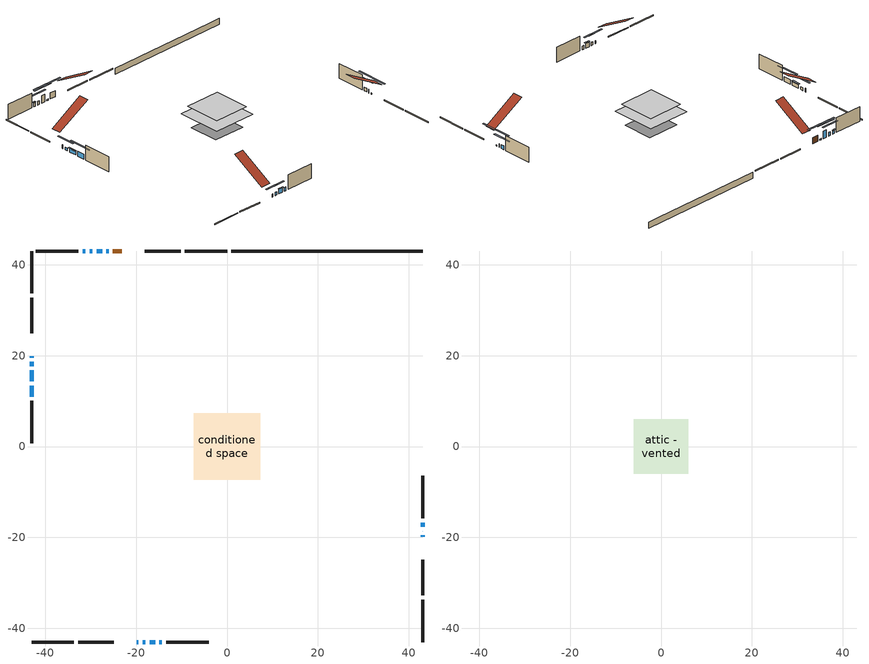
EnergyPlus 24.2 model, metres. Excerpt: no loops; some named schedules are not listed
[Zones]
conditioned space
 floor outside (Floor1 construction): -1.19,-1.19 -1.19,1.19 1.19,1.19 1.19,-1.19 z0.76
 floor adiabatic (AdiabaticFloorConstruction): -7.26,-7.26 -7.26,7.26 7.26,7.26 7.26,-7.26 z3.2
 floor foundation (Slab1 construction): -5.43,-5.08 -5.43,5.08 5.43,5.08 5.43,-5.08 z-1.22
 wall outside (RimJoist1 construction): 0.04,43.03 -9.28,43.03 / -43.03,-43.03 -33.71,-43.03 / -43.03,43.03 -43.03,33.71 / 43.03,-43.03 43.03,-33.71 z0.76:1.06
 wall outside (RimJoist2 construction): -10.21,43.03 -18.09,43.03 / -32.78,-43.03 -24.9,-43.03 / -43.03,32.78 -43.03,24.9 / 43.03,-32.78 43.03,-24.9 z0.76:1.06
 wall outside (AdiabaticWallConstruction 1): -23.17,43.03 -25.12,43.03 z0.76:2.79
 wall outside (AdiabaticWallConstruction): -43.03,19.82 -43.03,19.55 / -43.03,16.78 -43.03,14.34 / 43.03,-18.64 43.03,-18.61 / -14.9,-43.03 -14.33,-43.03 / 43.03,-17.69 43.03,-16.77 / -29.64,43.03 -30.25,43.03 / -31.18,43.03 -31.79,43.03 z0.76:1.98; -19.82,-43.03 -19.52,-43.03 / -43.03,18.63 -43.03,17.71 z0.76:1.68; -18.59,-43.03 -17.98,-43.03 z0.76:1.78; -17.05,-43.03 -15.83,-43.03 / -43.03,13.42 -43.03,10.98 z0.76:2.28; 43.03,-19.83 43.03,-19.56 / -26.04,43.03 -26.56,43.03 z0.76:1.15; -27.49,43.03 -28.71,43.03 z0.76:3.2
 wall outside (Wall1 construction): -32.72,43.03 -42.1,43.03 / -13.4,-43.03 -4.02,-43.03 / -43.03,10.05 -43.03,0.66 / 43.03,-15.84 43.03,-6.46 z0.76:5.64
 wall foundation (FoundationWall1 construction): 0.97,43.03,-1.22 0.97,43.03,0.76 38.82,43.03,0.76 38.82,43.03,0.69 43.03,43.03,0.69 43.03,43.03,-1.22
 window (WindowConstruction 10): -43.03,19.82 -43.03,19.55 z0.76:1.98
 window (WindowConstruction 5): -19.82,-43.03 -19.52,-43.03 z0.76:1.67
 window (WindowConstruction 6): -18.59,-43.03 -17.98,-43.03 z0.76:1.78
 window (WindowConstruction 7): -17.05,-43.03 -15.83,-43.03 z0.76:2.28
 window (WindowConstruction 8): -43.03,18.63 -43.03,17.71 z0.76:1.67
 window (WindowConstruction 9): -43.03,16.78 -43.03,14.34 z0.76:1.98
 window (WindowConstruction 13): 43.03,-19.82 43.03,-19.56 z0.76:1.15
 window (WindowConstruction 14): -26.04,43.03 -26.56,43.03 z0.76:1.15
 window (WindowConstruction 11): 43.03,-18.63 43.03,-18.61 z0.76:1.98
 window (WindowConstruction 12): -14.9,-43.03 -14.33,-43.03 z0.76:1.98
 window (WindowConstruction): -27.49,43.03 -28.71,43.03 z0.76:3.2
 window (WindowConstruction 1): -43.03,13.41 -43.03,10.98 z0.76:2.28
 window (WindowConstruction 2): 43.03,-17.69 43.03,-16.77 z0.76:1.98
 window (WindowConstruction 3): -29.64,43.03 -30.25,43.03 z0.76:1.98
 window (WindowConstruction 4): -31.18,43.03 -31.79,43.03 z0.76:1.98
 door (Door): -23.17,43.03 -25.11,43.03 z0.76:2.79
 ceiling adiabatic (AdiabaticFloorConstruction): 7.26,-7.26 7.26,7.26 -7.26,7.26 -7.26,-7.26 z3.2
attic - vented
 floor to conditioned space (Floor2 construction Reversed): -5.98,-5.98 -5.98,5.98 5.98,5.98 5.98,-5.98 z5.64
 roof outside (Roof1 construction): -22.24,43.03,5.64 -22.24,31.91,12.12 -19.02,31.91,12.12 -19.02,43.03,5.64; -20.75,-43.03,5.64 -20.75,-31.91,12.12 -23.97,-31.91,12.12 -23.97,-43.03,5.64; -43.03,20.75,5.64 -31.91,20.75,12.12 -31.91,23.97,12.12 -43.03,23.97,5.64; 43.03,-20.75,5.64 31.91,-20.75,12.12 31.91,-23.97,12.12 43.03,-23.97,5.64
shading: -16.88,-43.03 -22.46,-43.03 -22.46,-43.44 -16.88,-43.44 z4.31; -15.34,-43.03 -21.23,-43.03 -21.23,-43.44 -15.34,-43.44 z4.41; -15.63,-43.03 -17.25,-43.03 -17.25,-43.44 -15.63,-43.44 z2.49; -43.03,15.07 -43.03,21.27 -43.44,21.27 -43.44,15.07 z4.31; -43.03,14.14 -43.03,16.98 -43.44,16.98 -43.44,14.14 z2.18; 43.03,-14.48 43.03,-24.9 43.44,-24.9 43.44,-14.48 z6.23; -31.64,43.03 -20.96,43.03 -20.96,43.44 -31.64,43.44 z6.23; -31.35,43.03 -24.85,43.03 -24.85,43.44 -31.35,43.44 z5.84; -43.03,8.34 -43.03,16.05 -43.44,16.05 -43.44,8.34 z4.92; 43.03,-14.13 43.03,-20.33 43.44,-20.33 43.44,-14.13 z4.62; -32.89,43.03 -27,43.03 -27,43.44 -32.89,43.44 z4.62; -31.99,43.03 -30.98,43.03 -30.98,43.44 -31.99,43.44 z2.18
[Building]
Building 1: Terrain=Suburbs
[Site:Location]
Toronto Intl AP_ON: Latitude {deg}=43.68; Longitude {deg}=-79.63; Time Zone {hr}=-5; Elevation {m}=173; Keep Site Location Information=Yes
[Site:GroundTemperature:Shallow]
4.59119, 2.66285, 2.50842, 3.42352, 7.09712, 10.7536, 13.9236, 15.9317, 16.1023, 14.4691, 11.3799, 7.83558
[Site:WaterMainsTemperature]
Calculation Method=Schedule; Temperature Schedule=mains temperature schedule
[Material] Roughness=Rough; Thermal Absorptance=0.9
Name | Thickness {m} | Conductivity {W/m-K} | Density {kg/m3} | Specific Heat {J/kg-K} | Solar Absorptance | Visible Absorptance
asphalt or fiberglass shingles | 0.00635 | 0.162714 | 1121.4 | 1465.45 | 0.4 | 0.4
ceiling loosefill ins | 0.0846667 | 0.0480833 | 16.02 | 1046.75 | 0.7 | 0.7
ceiling stud and cavity | 0.1397 | 0.110344 | 65.682 | 1177.47 | 0.7 | 0.7
concrete 4.0 in. | 0.1016 | 1.803125 | 2242.8 | 837.4 | 0.7 | 0.7
concrete 8.0 in. | 0.2032 | 1.803125 | 2242.8 | 837.4 | 0.7 | 0.7
door material | 0.04445 | 0.188738 | 512.64 | 1214.23 | 0.7 | 0.7
floor covering | 0.0127 | 0.0433444 | 54.468 | 1339.84 | 0.6 | 0.6
floor rigid ins | 0.051816 | 0.029427 | 32.04 | 1214.23 | 0.7 | 0.7
floor rigid ins 1; wall rigid ins | 0.512978 | 0.029427 | 32.04 | 1214.23 | 0.7 | 0.7
floor stud and cavity | 0.1397 | 0.0767141 | 92.3553 | 1139.71 | 0.7 | 0.7
floor stud and cavity 1 | 0.1397 | 1.75129 | 37.0049 | 1207.88 | 0.7 | 0.7
furniture material conditioned space 1 | 0.1524 | 0.115458 | 640.8 | 1214.23 | 0.6 | 0.6
gypsum board | 0.0127 | 0.160291 | 801 | 837.4 | 0.6 | 0.6
osb sheathing 0.5 in. | 0.0127 | 0.115458 | 512.64 | 1214.23 | 0.7 | 0.7
osb sheathing 0.75 in. | 0.01905 | 0.115458 | 512.64 | 1214.23 | 0.7 | 0.7
rim joist stud and cavity | 0.0508 | 0.177588 | 50.32683 | 1063.81 | 0.6 | 0.6
rim joist stud and cavity 1 | 0.0508 | 0.648972 | 50.32683 | 1063.81 | 0.6 | 0.6
wall stud and cavity | 0.1397 | 0.702165 | 139.0536 | 1170.24 | 0.7 | 0.7
wall stud and cavity 1 | 0.0889 | 0.380278 | 52.3479 | 1209.89 | 0.7 | 0.7
wall stud and cavity 2 | 0.0889 | 0.391764 | 83.0341 | 1211.67 | 0.7 | 0.7
wood siding | 0.0254 | 0.102417 | 544.68 | 1172.36 | 0.4 | 0.4
wood siding 1; wood siding 2; wood siding 3 | 0.0254 | 0.102417 | 544.68 | 1172.36 | 0.7 | 0.7
[WindowMaterial:SimpleGlazingSystem]
Name | U-Factor {W/m2-K} | Solar Heat Gain Coefficient
WindowMaterial | 2.787898 | 0.69
WindowMaterial 1 | 2.78279 | 0.67
WindowMaterial 10 | 8.56129 | 0.38
WindowMaterial 11 | 6.75625 | 0.73
WindowMaterial 12 | 5.82052 | 0.53
WindowMaterial 2 | 2.77484 | 0.65
WindowMaterial 3 | 2.76462 | 0.62
WindowMaterial 4 | 2.74475 | 0.49
WindowMaterial 5 | 2.552261 | 0.57
WindowMaterial 6 | 2.418828 | 0.63
WindowMaterial 7 | 2.76916 | 0.64
WindowMaterial 8 | 2.77995 | 0.67
WindowMaterial 9 | 6.92035 | 0.69
[Construction]
AdiabaticFloorConstruction: floor stud and cavity 1, floor rigid ins 1, osb sheathing 0.75 in., floor covering
AdiabaticWallConstruction: wood siding 2, wall rigid ins, wall stud and cavity 1, gypsum board
AdiabaticWallConstruction 1: wood siding 3, wall rigid ins, wall stud and cavity 1, gypsum board
Door: door material
Floor1 construction: floor stud and cavity, floor rigid ins, osb sheathing 0.75 in., floor covering
Floor2 construction Reversed: gypsum board, ceiling stud and cavity, ceiling loosefill ins
FoundationWall1 construction: concrete 8.0 in.
furniture construction conditioned space 1: furniture material conditioned space 1
PartitionWallConstruction: gypsum board, wall stud and cavity 2, gypsum board
RimJoist1 construction: wood siding 1, rim joist stud and cavity
RimJoist2 construction: wood siding 1, rim joist stud and cavity 1
Roof1 construction: asphalt or fiberglass shingles
Slab1 construction: concrete 4.0 in.
Wall1 construction: wood siding, osb sheathing 0.5 in., wall stud and cavity, gypsum board
WindowConstruction: WindowMaterial
WindowConstruction 1: WindowMaterial 1
WindowConstruction 10: WindowMaterial 9
WindowConstruction 11: WindowMaterial 10
WindowConstruction 12: WindowMaterial 11
WindowConstruction 13; WindowConstruction 14: WindowMaterial 12
WindowConstruction 2: WindowMaterial 2
WindowConstruction 3; WindowConstruction 4: WindowMaterial 3
WindowConstruction 5: WindowMaterial 4
WindowConstruction 6: WindowMaterial 5
WindowConstruction 7: WindowMaterial 6
WindowConstruction 8: WindowMaterial 7
WindowConstruction 9: WindowMaterial 8
[Zone] Multiplier=1; Part of Total Floor Area=Yes
Name | Volume {m3}
attic - vented | 143.847
conditioned space | 774.4
[Space]
Name | Zone | Volume {m3}
attic - vented 1 | attic - vented | 143.847
conditioned space 1 | conditioned space | 774.4
[ZoneInfiltration:EffectiveLeakageArea]
infil attic - vented 1: Zone or Space=attic - vented 1; Schedule=Always On Discrete; Effective Air Leakage Area {cm2}=5923.86; Stack Coefficient=0.000451079; Wind Coefficient=1.43498e-05
[ZoneMixing]
whole house fan mix: Zone or Space=attic - vented; Schedule=Always On Continuous; Design Flow Rate Calculation Method=Flow/Zone; Design Flow Rate {m3/s}=0; Source Zone or Space=conditioned space
[SurfaceProperty:ExposedFoundationPerimeter]
Slab1: Exposed Perimeter Calculation Method=TotalExposedPerimeter; Total Exposed Perimeter {m}=42.063
[InternalMass] Zone or ZoneList=conditioned space; Space or SpaceList=conditioned space 1
Name | Construction | Surface Area {m2}
furniture mass conditioned space 1 | furniture construction conditioned space 1 | 130.892
partition wall mass | PartitionWallConstruction | 327.23
[Lights]
interior lighting: Zone or ZoneList or Space or SpaceList=conditioned space 1; Schedule=interior lighting schedule; Design Level Calculation Method=LightingLevel; Lighting Level {W}=343.2; Return Air Fraction=0; Fraction Radiant=0.6; Fraction Visible=0.2; Fraction Replaceable=1
[People]
occupants: Zone or ZoneList or Space or SpaceList=conditioned space 1; Number of People Schedule=occupants schedule; Number of People Calculation Method=People; Number of People=3; Fraction Radiant=0.314171; Sensible Heat Fraction=0.56303; Activity Level Schedule=occupants activity schedule; Carbon Dioxide Generation Rate {m3/s-W}=0; Enable ASHRAE 55 Comfort Warnings=No; Mean Radiant Temperature Calculation Type=EnclosureAveraged
[ElectricEquipment] Zone or ZoneList or Space or SpaceList=conditioned space 1; Design Level Calculation Method=EquipmentLevel
Name | Schedule | Design Level {W} | Fraction Latent | Fraction Radiant | Fraction Lost
clothes dryer | clothes dryer schedule | 140.772 | 0.015 | 0.081 | 0.85
clothes washer | clothes washer schedule | 32.1985 | 0.03 | 0.162 | 0.7
cooking range | cooking range schedule | 215.147 | 0.08 | 0.432 | 0.2
dishwasher | dishwasher schedule | 66.8632 | 0.3 | 0.18 | 0.4
fridge | fridge schedule | 72.9452 | 0 | 0.6 | 0
mech vent bath fan 0 | mech vent bath fan 0 schedule | 50.2 | 0 | 0 | 1
mech vent bath fan 1 | mech vent bath fan 1 schedule | 50.2 | 0 | 0 | 1
mech vent house fan | mech vent house fan schedule | 0 | 0 | 0 | 1
mech vent house fan cfis | mech vent house fan cfis schedule | 0 | 0 | 0 | 0
mech vent range fan 0 | mech vent range fan 0 schedule | 57 | 0 | 0 | 1
misc plug loads | misc plug loads schedule | 494.7 | 0.045 | 0.513 | 0.1
whole house fan | Always On Discrete | 0 | 0 | 0 | 1
[OtherEquipment] Zone or ZoneList or Space or SpaceList=conditioned space 1; Design Level Calculation Method=EquipmentLevel
Name | Fuel Type | Schedule | Design Level {W} | Fraction Latent | Fraction Radiant | Fraction Lost
clothes dryer 1 | Electricity | clothes dryer schedule | 0 | 0.015 | 0.081 | 0.85
cooking range 1 | Electricity | cooking range schedule | 0 | 0.08 | 0.432 | 0.2
general water use latent | None | general water use schedule | 62.594 | 1 | 0 | 0
general water use sensible | None | general water use schedule | -61.6891 | 0 | 0.6 | 0
mech vent house fan latent load | None | Always On Discrete | 0 | 1 | 0 | 0
mech vent house fan sensible load | None | Always On Discrete | 0 | 0 | 0 | 0
water heater energy adjustment1 | NaturalGas | Always On Discrete | 0.01 | 0 | 0 | 1
[ZoneInfiltration:DesignFlowRate] Zone or ZoneList or Space or SpaceList=conditioned space 1; Schedule=Always On Discrete; Design Flow Rate Calculation Method=Flow/Zone; Design Flow Rate {m3/s}=0
infil flow; natural vent flow; whole house fan flow
[AvailabilityManager:Scheduled]
central ac airloop Availability Manager: Schedule=Always On Discrete
[Foundation:Kiva]
Foundation Kiva 1: Initial Indoor Air Temperature {C}=18; Wall Height Above Grade {m}=0.760019; Wall Depth Below Slab {m}=0.2032
[Foundation:Kiva:Settings]
Soil Conductivity {W/m-K}=0.849921; Soil Density {kg/m3}=1842.3; Soil Specific Heat {J/kg-K}=418.7; Ground Solar Absorptivity=0.9; Ground Thermal Absorptivity=0.9; Ground Surface Roughness {m}=0.03; Far-Field Width {m}=40; Deep-Ground Boundary Condition=ZeroFlux; Deep-Ground Depth {m}=40; Minimum Cell Dimension {m}=0.2; Maximum Cell Growth Coefficient=3; Simulation Timestep=Timestep
[Exterior:Lights]
exterior lighting: Schedule=exterior lighting schedule; Design Level {W}=75.6
[EnergyManagementSystem:GlobalVariable]
central_ac_airloop_Fan_RTF
infil_program_Qfan
infil_program_Qinf
natural_vent_program_Qnv
natural_vent_program_Qwhf
[EnergyManagementSystem:Sensor]
Name | Output:Variable or Output:Meter Index Key | Output:Variable or Output:Meter
airflow_gain | infil flow | Infiltration Sensible Heat Gain Energy
airflow_gain_1 | natural vent flow | Infiltration Sensible Heat Gain Energy
airflow_gain_2 | whole house fan flow | Infiltration Sensible Heat Gain Energy
airflow_loss | infil flow | Infiltration Sensible Heat Loss Energy
airflow_loss_1 | natural vent flow | Infiltration Sensible Heat Loss Energy
airflow_loss_2 | whole house fan flow | Infiltration Sensible Heat Loss Energy
clg_load_cond |  | Cooling:EnergyTransfer:Zone:CONDITIONED SPACE
clg_sp_s; clg_sp_s_1 | cooling setpoint | Schedule Value
clothes_dryer_exhaust_0_sch_s | clothes dryer exhaust 0 schedule | Schedule Value
cool_season | cooling season schedule | Schedule Value
htg_load_cond |  | Heating:EnergyTransfer:Zone:CONDITIONED SPACE
htg_sp_s; htg_sp_s_1 | heating setpoint | Schedule Value
ig_ee_conv | clothes dryer | Electric Equipment Convective Heating Energy
ig_ee_conv_2 | cooking range | Electric Equipment Convective Heating Energy
ig_ee_conv_4 | fridge | Electric Equipment Convective Heating Energy
ig_ee_conv_5 | misc plug loads | Electric Equipment Convective Heating Energy
ig_ee_conv_6 | whole house fan | Electric Equipment Convective Heating Energy
ig_ee_rad | clothes dryer | Electric Equipment Radiant Heating Energy
ig_ee_rad_2 | cooking range | Electric Equipment Radiant Heating Energy
ig_ee_rad_4 | fridge | Electric Equipment Radiant Heating Energy
ig_ee_rad_5 | misc plug loads | Electric Equipment Radiant Heating Energy
ig_ee_rad_6 | whole house fan | Electric Equipment Radiant Heating Energy
ig_lgt_conv | interior lighting | Lights Convective Heating Energy
ig_lgt_rad | interior lighting | Lights Radiant Heating Energy
ig_lgt_vis | interior lighting | Lights Visible Radiation Heating Energy
ig_oe_conv | clothes dryer 1 | Other Equipment Convective Heating Energy
ig_oe_conv_1 | cooking range 1 | Other Equipment Convective Heating Energy
ig_oe_conv_2 | general water use latent | Other Equipment Convective Heating Energy
ig_oe_conv_3 | general water use sensible | Other Equipment Convective Heating Energy
ig_oe_conv_4 | water heater energy adjustment1 | Other Equipment Convective Heating Energy
ig_oe_rad | clothes dryer 1 | Other Equipment Radiant Heating Energy
ig_oe_rad_1 | cooking range 1 | Other Equipment Radiant Heating Energy
ig_oe_rad_2 | general water use latent | Other Equipment Radiant Heating Energy
ig_oe_rad_3 | general water use sensible | Other Equipment Radiant Heating Energy
ig_oe_rad_4 | water heater energy adjustment1 | Other Equipment Radiant Heating Energy
ig_ppl_conv | occupants | People Convective Heating Energy
ig_ppl_rad | occupants | People Radiant Heating Energy
im_conv | furniture mass conditioned space 1 | Surface Inside Face Convection Heat Gain Energy
im_conv_1 | partition wall mass | Surface Inside Face Convection Heat Gain Energy
im_ig | furniture mass conditioned space 1 | Surface Inside Face Internal Gains Radiation Heat Gain Energy
im_ig_1 | partition wall mass | Surface Inside Face Internal Gains Radiation Heat Gain Energy
im_lgt | furniture mass conditioned space 1 | Surface Inside Face Lights Radiation Heat Gain Energy
im_lgt_1 | partition wall mass | Surface Inside Face Lights Radiation Heat Gain Energy
im_sol | furniture mass conditioned space 1 | Surface Inside Face Solar Radiation Heat Gain Energy
im_sol_1 | partition wall mass | Surface Inside Face Solar Radiation Heat Gain Energy
im_surf | furniture mass conditioned space 1 | Surface Inside Face Net Surface Thermal Radiation Heat Gain Energy
im_surf_1 | partition wall mass | Surface Inside Face Net Surface Thermal Radiation Heat Gain Energy
mech_vent_bath_fan_0_sch_s | mech vent bath fan 0 schedule | Schedule Value
mech_vent_bath_fan_1_sch_s | mech vent bath fan 1 schedule | Schedule Value
mech_vent_range_fan_0_sch_s | mech vent range fan 0 schedule | Schedule Value
mv_conv | mech vent bath fan 0 | Electric Equipment Convective Heating Energy
mv_conv_1 | mech vent bath fan 1 | Electric Equipment Convective Heating Energy
mv_conv_2 | mech vent house fan | Electric Equipment Convective Heating Energy
mv_conv_3 | mech vent house fan cfis | Electric Equipment Convective Heating Energy
mv_conv_4 | mech vent range fan 0 | Electric Equipment Convective Heating Energy
mv_conv_5 | mech vent house fan latent load | Other Equipment Convective Heating Energy
mv_conv_6 | mech vent house fan sensible load | Other Equipment Convective Heating Energy
mv_rad | mech vent bath fan 0 | Electric Equipment Radiant Heating Energy
mv_rad_1 | mech vent bath fan 1 | Electric Equipment Radiant Heating Energy
mv_rad_2 | mech vent house fan | Electric Equipment Radiant Heating Energy
mv_rad_3 | mech vent house fan cfis | Electric Equipment Radiant Heating Energy
mv_rad_4 | mech vent range fan 0 | Electric Equipment Radiant Heating Energy
mv_rad_5 | mech vent house fan latent load | Other Equipment Radiant Heating Energy
mv_rad_6 | mech vent house fan sensible load | Other Equipment Radiant Heating Energy
natural_vent_s | natural vent schedule | Schedule Value
out_pb_s |  | Site Outdoor Air Barometric Pressure
out_wt_s |  | Site Outdoor Air Humidity Ratio
site_vw_s |  | Site Wind Speed
ss_back_out | Window1 | Surface Window Shortwave from Zone Back Out Window Heat Transfer Rate
ss_back_out_1 | Window10 | Surface Window Shortwave from Zone Back Out Window Heat Transfer Rate
ss_back_out_10 | Window4 | Surface Window Shortwave from Zone Back Out Window Heat Transfer Rate
ss_back_out_11 | Window5 | Surface Window Shortwave from Zone Back Out Window Heat Transfer Rate
ss_back_out_12 | Window7 | Surface Window Shortwave from Zone Back Out Window Heat Transfer Rate
ss_back_out_13 | Window8 | Surface Window Shortwave from Zone Back Out Window Heat Transfer Rate
ss_back_out_14 | Window9 | Surface Window Shortwave from Zone Back Out Window Heat Transfer Rate
ss_back_out_2 | Window11 | Surface Window Shortwave from Zone Back Out Window Heat Transfer Rate
ss_back_out_3 | Window12 | Surface Window Shortwave from Zone Back Out Window Heat Transfer Rate
ss_back_out_4 | Window13 | Surface Window Shortwave from Zone Back Out Window Heat Transfer Rate
ss_back_out_5 | Window14 | Surface Window Shortwave from Zone Back Out Window Heat Transfer Rate
ss_back_out_6 | Window16 | Surface Window Shortwave from Zone Back Out Window Heat Transfer Rate
ss_back_out_7 | Window17 | Surface Window Shortwave from Zone Back Out Window Heat Transfer Rate
ss_back_out_8 | Window2 | Surface Window Shortwave from Zone Back Out Window Heat Transfer Rate
ss_back_out_9 | Window3 | Surface Window Shortwave from Zone Back Out Window Heat Transfer Rate
ss_conv | Door1 | Surface Inside Face Convection Heat Gain Energy
ss_conv_1 | Window1 | Surface Inside Face Convection Heat Gain Energy
ss_conv_10 | Window3 | Surface Inside Face Convection Heat Gain Energy
ss_conv_11 | Window4 | Surface Inside Face Convection Heat Gain Energy
ss_conv_12 | Window5 | Surface Inside Face Convection Heat Gain Energy
ss_conv_13 | Window7 | Surface Inside Face Convection Heat Gain Energy
ss_conv_14 | Window8 | Surface Inside Face Convection Heat Gain Energy
ss_conv_15 | Window9 | Surface Inside Face Convection Heat Gain Energy
ss_conv_2 | Window10 | Surface Inside Face Convection Heat Gain Energy
ss_conv_3 | Window11 | Surface Inside Face Convection Heat Gain Energy
ss_conv_4 | Window12 | Surface Inside Face Convection Heat Gain Energy
ss_conv_5 | Window13 | Surface Inside Face Convection Heat Gain Energy
ss_conv_6 | Window14 | Surface Inside Face Convection Heat Gain Energy
ss_conv_7 | Window16 | Surface Inside Face Convection Heat Gain Energy
ss_conv_8 | Window17 | Surface Inside Face Convection Heat Gain Energy
ss_conv_9 | Window2 | Surface Inside Face Convection Heat Gain Energy
ss_ig | Door1 | Surface Inside Face Internal Gains Radiation Heat Gain Energy
ss_ig_1 | Window1 | Surface Inside Face Internal Gains Radiation Heat Gain Energy
ss_ig_10 | Window3 | Surface Inside Face Internal Gains Radiation Heat Gain Energy
ss_ig_11 | Window4 | Surface Inside Face Internal Gains Radiation Heat Gain Energy
ss_ig_12 | Window5 | Surface Inside Face Internal Gains Radiation Heat Gain Energy
ss_ig_13 | Window7 | Surface Inside Face Internal Gains Radiation Heat Gain Energy
ss_ig_14 | Window8 | Surface Inside Face Internal Gains Radiation Heat Gain Energy
ss_ig_15 | Window9 | Surface Inside Face Internal Gains Radiation Heat Gain Energy
ss_ig_2 | Window10 | Surface Inside Face Internal Gains Radiation Heat Gain Energy
ss_ig_3 | Window11 | Surface Inside Face Internal Gains Radiation Heat Gain Energy
ss_ig_4 | Window12 | Surface Inside Face Internal Gains Radiation Heat Gain Energy
ss_ig_5 | Window13 | Surface Inside Face Internal Gains Radiation Heat Gain Energy
ss_ig_6 | Window14 | Surface Inside Face Internal Gains Radiation Heat Gain Energy
ss_ig_7 | Window16 | Surface Inside Face Internal Gains Radiation Heat Gain Energy
ss_ig_8 | Window17 | Surface Inside Face Internal Gains Radiation Heat Gain Energy
ss_ig_9 | Window2 | Surface Inside Face Internal Gains Radiation Heat Gain Energy
ss_lgt | Door1 | Surface Inside Face Lights Radiation Heat Gain Energy
ss_sol | Door1 | Surface Inside Face Solar Radiation Heat Gain Energy
ss_surf | Door1 | Surface Inside Face Net Surface Thermal Radiation Heat Gain Energy
ss_surf_1 | Window1 | Surface Inside Face Net Surface Thermal Radiation Heat Gain Energy
ss_surf_10 | Window3 | Surface Inside Face Net Surface Thermal Radiation Heat Gain Energy
ss_surf_11 | Window4 | Surface Inside Face Net Surface Thermal Radiation Heat Gain Energy
ss_surf_12 | Window5 | Surface Inside Face Net Surface Thermal Radiation Heat Gain Energy
ss_surf_13 | Window7 | Surface Inside Face Net Surface Thermal Radiation Heat Gain Energy
ss_surf_14 | Window8 | Surface Inside Face Net Surface Thermal Radiation Heat Gain Energy
ss_surf_15 | Window9 | Surface Inside Face Net Surface Thermal Radiation Heat Gain Energy
ss_surf_2 | Window10 | Surface Inside Face Net Surface Thermal Radiation Heat Gain Energy
ss_surf_3 | Window11 | Surface Inside Face Net Surface Thermal Radiation Heat Gain Energy
ss_surf_4 | Window12 | Surface Inside Face Net Surface Thermal Radiation Heat Gain Energy
ss_surf_5 | Window13 | Surface Inside Face Net Surface Thermal Radiation Heat Gain Energy
ss_surf_6 | Window14 | Surface Inside Face Net Surface Thermal Radiation Heat Gain Energy
ss_surf_7 | Window16 | Surface Inside Face Net Surface Thermal Radiation Heat Gain Energy
ss_surf_8 | Window17 | Surface Inside Face Net Surface Thermal Radiation Heat Gain Energy
ss_surf_9 | Window2 | Surface Inside Face Net Surface Thermal Radiation Heat Gain Energy
ss_trans_in | Window1 | Surface Window Transmitted Solar Radiation Rate
ss_trans_in_1 | Window10 | Surface Window Transmitted Solar Radiation Rate
ss_trans_in_10 | Window4 | Surface Window Transmitted Solar Radiation Rate
ss_trans_in_11 | Window5 | Surface Window Transmitted Solar Radiation Rate
ss_trans_in_12 | Window7 | Surface Window Transmitted Solar Radiation Rate
ss_trans_in_13 | Window8 | Surface Window Transmitted Solar Radiation Rate
ss_trans_in_14 | Window9 | Surface Window Transmitted Solar Radiation Rate
ss_trans_in_2 | Window11 | Surface Window Transmitted Solar Radiation Rate
ss_trans_in_3 | Window12 | Surface Window Transmitted Solar Radiation Rate
ss_trans_in_4 | Window13 | Surface Window Transmitted Solar Radiation Rate
ss_trans_in_5 | Window14 | Surface Window Transmitted Solar Radiation Rate
ss_trans_in_6 | Window16 | Surface Window Transmitted Solar Radiation Rate
ss_trans_in_7 | Window17 | Surface Window Transmitted Solar Radiation Rate
ss_trans_in_8 | Window2 | Surface Window Transmitted Solar Radiation Rate
